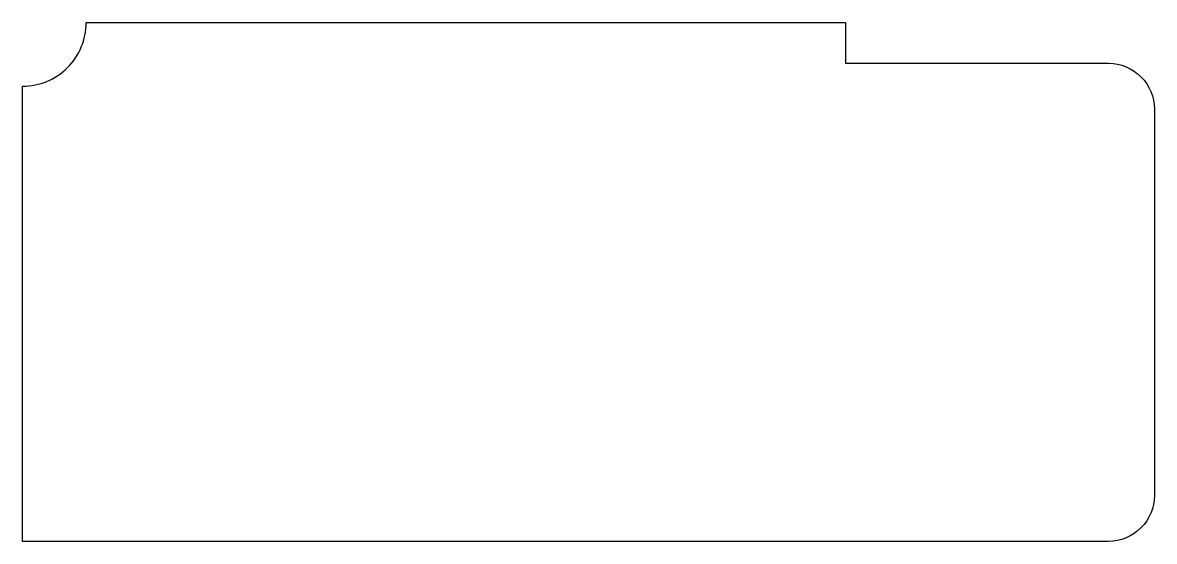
# Model space of a CAD drawing. Extents: x 0 to 445, y 0 to 204.
import ezdxf

# ---------------------------------------------------------------- set-up
doc = ezdxf.new("R2010")
doc.units = 0
doc.layers.get('0').update_dxf_attribs({"color": 2, "linetype": 'CONTINUOUS'})

msp = doc.modelspace()

# ---------------------------------------------------------------- linework, layer by layer
at = {"color": 2, "linetype": 'CONTINUOUS'}
msp.add_lwpolyline([(0, 0), (0, 179, 0.414214), (25, 204), (323.86, 204), (323.86, 188, 1), (323.86, 188), (427.4, 188, -0.414214), (445.4, 170), (445.4, 18, -0.414214), (427.4, 0)], format="xyb", close=True, dxfattribs=at)

doc.saveas('drawing.dxf')
